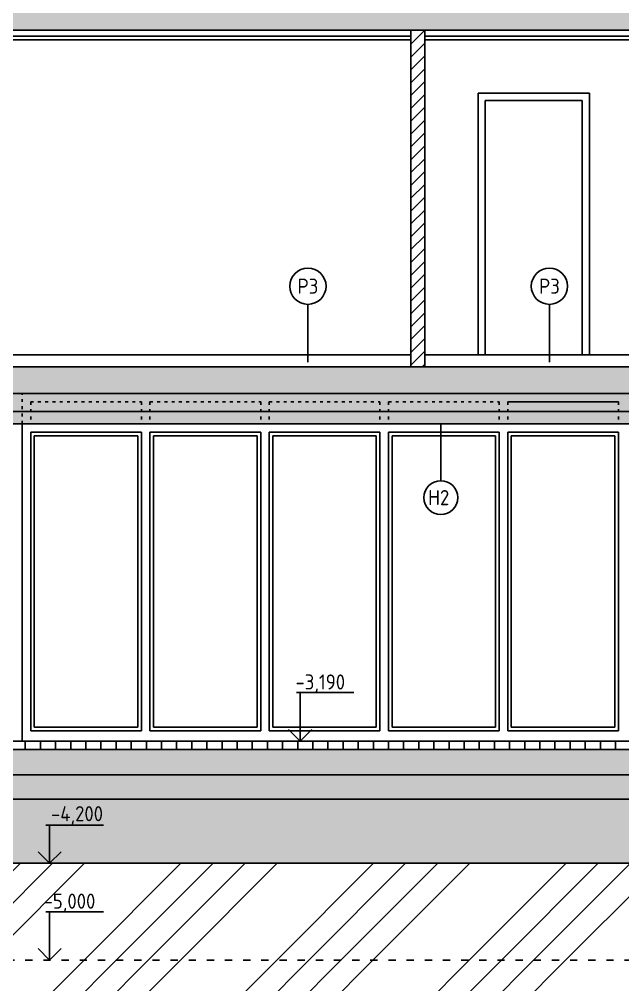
# Model space of a CAD drawing. Extents: x 3792242 to 5145247, y -1546315 to -1031918.
# Drawn here: x 3798514 to 3803498, y -1506963 to -1498990 of the extents above; entities that cross this region are included whole.
import ezdxf

# ---------------------------------------------------------------- set-up
doc = ezdxf.new("R2010")
doc.units = 0
doc.header["$MEASUREMENT"] = 0
doc.linetypes.add('ACAD_ISO03W100', pattern=[30, 12, -18])
doc.layers.get('0').update_dxf_attribs({"linetype": 'CONTINUOUS'})
for name, color, linetype in [('DVERE', 45, 'CONTINUOUS'), ('MÚRY', 1, 'CONTINUOUS'), ('OKNÁ', 143, 'CONTINUOUS'), ('TENKÁ', 7, 'CONTINUOUS'), ('ŠRAFY', 82, 'CONTINUOUS'), ('šrafy-múry', 8, 'CONTINUOUS')]:
    doc.layers.add(name, color=color, linetype=linetype)
doc.styles.add('STYLE1', font='isocp.shx')
pattern_1 = [(45, (-120860.31, 36883.5), (53.0330086, 194.4543648), [250, -50, 0, -50])]
pattern_2 = [(45, (42813.2, 0), (-795.49513, 795.49513), []), (45, (43078.4, 0), (-795.49513, 795.49513), []), (45, (43343.5, 0), (-795.49513, 795.49513), []), (45, (43608.7, 0), (-795.49513, 795.49513), [])]

msp = doc.modelspace()

# ---------------------------------------------------------------- hatches: boundary and pattern name
at = {"layer": 'ŠRAFY', "ltscale": 0.25}
h = msp.add_hatch(dxfattribs=at)
h.set_pattern_fill('ANSI31', color=256, scale=600, style=0)
h.set_pattern_definition([(45, (-469290.81, 4000), (-53.0330086, 53.0330086), [])])
h.paths.add_polyline_path([(3801862.693, -1501860.27), (3801862.693, -1501760.27), (3801862.693, -1499080.27), (3801747.693, -1499080.27), (3801747.693, -1501760.27), (3801747.693, -1501860.27)])
at = {"layer": 'ŠRAFY'}
h = msp.add_hatch(dxfattribs=at)
h.set_pattern_fill('HEX', color=256, scale=250)
h.set_pattern_definition([(0, (-602280.31, 10000), (0, 54.12658774), [31.25, -62.5]), (120, (-602280.31, 10000), (-46.875, -27.06329387), [31.25, -62.5]), (60, (-602249.06, 10000), (-46.875, 27.06329387), [31.25, -62.5])])
h.paths.add_polyline_path([(3796982.693, -1502240.27), (3796982.693, -1502680.27), (3797722.693, -1502680.27), (3797722.693, -1502330.27), (3807330.652, -1502330.27), (3807330.652, -1502080.27), (3797522.693, -1502080.27), (3797522.693, -1502580.27), (3797142.693, -1502580.27), (3797142.693, -1502080.27), (3795632.693, -1502080.27), (3795632.693, -1501910.27), (3795582.693, -1501910.27), (3795582.693, -1502240.27)])
h.paths.add_polyline_path([(3798077.193, -1502352.799), (3798077.193, -1502065.201), (3798327.193, -1502065.201), (3798327.193, -1502352.799)], flags=24)
at = {"layer": 'ŠRAFY', "ltscale": 0.25}
h = msp.add_hatch(dxfattribs=at)
h.set_pattern_fill('ANSI34', color=256, scale=1500)
h.set_pattern_definition(pattern_2)
h.paths.add_polyline_path([(3843812.693, -1506860.27), (3843812.693, -1506760.27), (3845012.693, -1506760.27), (3848402.693, -1506760.27), (3848402.693, -1505960.27), (3850427.693, -1505960.27), (3850427.693, -1506760.27), (3852627.693, -1506760.27), (3854353.693, -1506760.27), (3855292.693, -1506760.27), (3855292.693, -1506860.27), (3857092.693, -1506860.27), (3857092.693, -1506760.27), (3857092.693, -1505960.27), (3858312.693, -1504740.27), (3858549.193, -1504740.27), (3858549.193, -1508064.5), (3793829.193, -1508064.5), (3793829.193, -1505380.278), (3795307.693, -1505371.058), (3795307.693, -1505550.27), (3795607.693, -1505550.27), (3795607.693, -1505300.27), (3795682.693, -1505300.27), (3796342.693, -1505960.27), (3796342.693, -1506760.27), (3798763.693, -1506760.27), (3808758.193, -1506760.27), (3809872.693, -1506760.27), (3811372.693, -1506760.27), (3811372.693, -1505960.27), (3842012.693, -1505960.27), (3842012.693, -1506760.27), (3842012.693, -1506860.27)])
h = msp.add_hatch(dxfattribs=at)
h.set_pattern_fill('AR-SAND', color=256, scale=50)
h.set_pattern_definition([(37.5, (42813.19, 0), (-3.1496679, 96.3411885), [0, -76, 0, -85, 0, -81.25]), (7.5, (42813.19, 0), (88.4888353, 141.1073033), [0, -41, 0, -68.5, 0, -26.25]), (327.5, (42751.69, 0), (155.7070931, 0.2829527), [0, -25, 0, -90, 0, -117.5]), (317.5, (42751.69, 0), (150.3063302, 43.8837782), [0, -12.5, 0, -59, 0, -67.5])])
h.paths.add_polyline_path([(3796982.693, -1505020.27), (3795482.693, -1505020.27), (3795482.693, -1505025.27), (3795607.693, -1505150.27), (3795607.693, -1505300.27), (3797142.693, -1505300.27), (3797142.693, -1505230.27), (3807257.152, -1505230.27), (3807257.152, -1505020.27), (3798292.693, -1505020.27)])
h.paths.add_polyline_path([(3797777.193, -1505234.07), (3797777.193, -1504946.471), (3798027.193, -1504946.471), (3798027.193, -1505234.07)], flags=9)
h.paths.add_polyline_path([(3797674.693, -1505423.319), (3797674.693, -1505135.721), (3797924.693, -1505135.721), (3797924.693, -1505423.319)], flags=9)
h = msp.add_hatch(dxfattribs=at)
h.set_pattern_fill('ANSI31', color=256, scale=1000, angle=45)
h.set_pattern_definition([(90, (42813.19, 0), (-125, 8e-15), [])])
h.paths.add_polyline_path([(3807257.152, -1505020.27), (3807257.152, -1504950.27), (3806219.652, -1504950.27), (3800833.652, -1504950.27), (3798537.693, -1504950.27), (3798467.693, -1504950.27), (3796982.693, -1504950.27), (3795482.693, -1504950.27), (3795482.693, -1505020.27), (3796982.693, -1505020.27), (3798292.693, -1505020.27)])
h.paths.add_polyline_path([(3797777.193, -1505234.07), (3797777.193, -1504946.471), (3798027.193, -1504946.471), (3798027.193, -1505234.07)], flags=9)
h = msp.add_hatch(dxfattribs=at)
h.set_pattern_fill('AR-CONC', color=256, scale=50)
h.set_pattern_definition([(50, (-12142579.75, 625210.72), (358.6300913, -31.3760675), [37.5, -412.5]), (355, (-12142579.75, 625210.72), (-69.375667, 376.096067), [30, -330]), (100.4514445, (-12142549.87, 625208.1), (289.254423, 344.7199955), [31.870096, -350.571056]), (46.1842, (-12142579.75, 625310.72), (533.620665, -82.75964), [56.25, -618.75]), (96.6356355, (-12142535.3, 625303.83), (467.330973, 487.0593), [47.805171, -525.85688]), (351.184164, (-12142579.75, 625310.7), (467.330973, 487.0593), [45, -495]), (21, (-12142529.75, 625285.72), (298.453526, -201.3094453), [37.5, -412.5]), (326, (-12142529.75, 625285.72), (121.657666, 362.5750225), [30, -330]), (71.4514447, (-12142504.9, 625268.95), (420.111188, 161.2655764), [31.870095, -350.571056]), (37.5, (-12142579.75, 625210.72), (6.0799277, 166.4469269), [0, -326, 0, -335, 0, -331.25]), (7.5, (-12142579.75, 625210.72), (131.5347687, 197.205856), [0, -191, 0, -318.5, 0, -126.25]), (327.5, (-12142691.25, 625210.72), (266.9112181, -11.2774359), [0, -125, 0, -390, 0, -517.5]), (317.5, (-12142741.25, 625210.72), (291.5930847, 50.052491), [0, -162.5, 0, -259, 0, -367.5])])
h.paths.add_polyline_path([(3810422.693, -1505430.27), (3797542.693, -1505430.27), (3797542.693, -1505960.27), (3810422.693, -1505960.27)])
h.paths.add_polyline_path([(3809061.193, -1505839.07), (3809061.193, -1505551.471), (3809311.193, -1505551.471), (3809311.193, -1505839.07)], flags=24)
h.paths.add_polyline_path([(3808308.035, -1505462.895), (3808826.884, -1505462.895), (3808826.884, -1505662.944), (3808308.035, -1505662.944)], flags=24)
h.paths.add_polyline_path([(3804194.458, -1505648.894), (3804700.807, -1505648.894), (3804700.807, -1505848.944), (3804194.458, -1505848.944)], flags=24)
h.paths.add_polyline_path([(3797777.193, -1505839.07), (3797777.193, -1505551.471), (3798027.193, -1505551.471), (3798027.193, -1505839.07)], flags=24)
h.paths.add_polyline_path([(3798763.035, -1505462.895), (3799281.884, -1505462.895), (3799281.884, -1505662.944), (3798763.035, -1505662.944)], flags=24)
h = msp.add_hatch(dxfattribs=at)
h.set_pattern_fill('ANSI34', color=256, scale=1500)
h.set_pattern_definition(pattern_2)
h.paths.add_polyline_path([(3809872.693, -1506760.27), (3809872.693, -1505960.27), (3797542.693, -1505960.27), (3797142.693, -1505960.27), (3796342.693, -1505960.27), (3796342.693, -1506760.27)])
h.paths.add_polyline_path([(3809061.193, -1506504.07), (3809061.193, -1506216.471), (3809311.193, -1506216.471), (3809311.193, -1506504.07)], flags=24)
h.paths.add_polyline_path([(3808309.582, -1506185.2), (3808815.93, -1506185.2), (3808815.93, -1506385.249), (3808309.582, -1506385.249)], flags=24)
h.paths.add_polyline_path([(3797777.193, -1506504.07), (3797777.193, -1506216.471), (3798027.193, -1506216.471), (3798027.193, -1506504.07)], flags=24)
h.paths.add_polyline_path([(3798702.082, -1506185.2), (3799208.43, -1506185.2), (3799208.43, -1506385.249), (3798702.082, -1506385.249)], flags=24)
at = {"layer": 'šrafy-múry'}
h = msp.add_hatch(dxfattribs=at)
h.set_pattern_fill('ANSI36', color=253, scale=800, angle=180)
h.set_pattern_definition([(45, (-120860.31, 36883.5), (53.0330086, 194.4543648), [250, -50, 0, -50])])
h.paths.add_polyline_path([(3795652.693, -1498910.27), (3795632.693, -1498910.27), (3795632.693, -1499080.27), (3796982.693, -1499080.27), (3797142.693, -1499080.27), (3797222.693, -1499080.27), (3797222.693, -1499330.27), (3797522.693, -1499330.27), (3797522.693, -1499080.27), (3802757.693, -1499080.27), (3802897.693, -1499080.27), (3805447.693, -1499080.27), (3805562.693, -1499080.27), (3810442.693, -1499080.27), (3810442.693, -1499330.27), (3810782.693, -1499330.27), (3810782.693, -1498860.27), (3810442.693, -1498860.27), (3805562.693, -1498860.27), (3805447.693, -1498860.27), (3802897.693, -1498860.27), (3802757.693, -1498860.27), (3797222.693, -1498860.27), (3797222.693, -1498910.27), (3797212.693, -1498910.27), (3797142.693, -1498910.27), (3795702.693, -1498910.27)])
h = msp.add_hatch(dxfattribs=at)
h.set_pattern_fill('ANSI36', color=253, scale=800, angle=180)
h.set_pattern_definition(pattern_1)
h.paths.add_polyline_path([(3810782.693, -1501860.27), (3797222.693, -1501860.27), (3797222.693, -1501910.27), (3795632.693, -1501910.27), (3795632.693, -1502080.27), (3797142.693, -1502080.27), (3797142.693, -1502580.27), (3797522.693, -1502580.27), (3797522.693, -1502080.27), (3810782.693, -1502080.27)])
h.paths.add_polyline_path([(3797674.693, -1502063.319), (3797674.693, -1501775.721), (3797924.693, -1501775.721), (3797924.693, -1502063.319)], flags=9)
h.paths.add_polyline_path([(3798119.693, -1502064.07), (3798119.693, -1501776.471), (3798369.693, -1501776.471), (3798369.693, -1502064.07)], flags=9)
h.paths.add_polyline_path([(3798077.193, -1502352.799), (3798077.193, -1502065.201), (3798327.193, -1502065.201), (3798327.193, -1502352.799)], flags=9)
h.paths.add_polyline_path([(3809627.693, -1502063.319), (3809627.693, -1501775.721), (3809877.693, -1501775.721), (3809877.693, -1502063.319)], flags=9)
h.paths.add_polyline_path([(3809415.193, -1502064.07), (3809415.193, -1501776.471), (3809665.193, -1501776.471), (3809665.193, -1502064.07)], flags=9)
h = msp.add_hatch(dxfattribs=at)
h.set_pattern_fill('ANSI36', color=253, scale=800, angle=180)
h.set_pattern_definition(pattern_1)
h.paths.add_polyline_path([(3810822.693, -1505230.27), (3797142.693, -1505230.27), (3797142.693, -1505430.27), (3810822.693, -1505430.27)])

# ---------------------------------------------------------------- linework, layer by layer
at = {"color": 253}
msp.add_line((3810422.693, -1505960.27), (3797542.693, -1505960.27), dxfattribs=at)
at = {"layer": 'DVERE'}
for p, q in [((3802302.693, -1501760.27), (3802302.693, -1499600.27)), ((3802302.693, -1499600.27), (3803222.693, -1499600.27)), ((3803222.693, -1501760.27), (3803222.693, -1499600.27)), ((3802362.693, -1501760.27), (3802362.693, -1499660.27)), ((3802362.693, -1499660.27), (3803162.693, -1499660.27)), ((3803162.693, -1499660.27), (3803162.693, -1501760.27))]:
    msp.add_line(p, q, dxfattribs=at)
at = {"layer": 'MÚRY'}
for p, q in [((3797522.693, -1499080.27), (3801747.693, -1499080.27)), ((3801747.693, -1499080.27), (3801747.693, -1501760.27)), ((3801862.693, -1499080.27), (3803962.693, -1499080.27)), ((3801862.693, -1499080.27), (3801862.693, -1501760.27)), ((3797142.693, -1501760.27), (3801747.693, -1501760.27)), ((3801862.693, -1501760.27), (3803962.693, -1501760.27)), ((3797722.693, -1502330.27), (3810242.693, -1502330.27)), ((3796982.693, -1504950.27), (3810982.693, -1504950.27))]:
    msp.add_line(p, q, dxfattribs=at)
at = {"layer": 'OKNÁ', "ltscale": 0.25}
for p, q in [((3800897.693, -1501821.838), (3800897.693, -1501344.162)), ((3802892.693, -1501821.838), (3802892.693, -1501344.162)), ((3801995.693, -1502330.27), (3801995.693, -1502800.379))]:
    msp.add_line(p, q, dxfattribs=at)
at = {"layer": 'OKNÁ'}
for p, q in [((3798637.693, -1502430.27), (3798637.693, -1504835.27)), ((3798637.693, -1502430.27), (3799492.693, -1502430.27)), ((3799492.693, -1502430.27), (3799492.693, -1504835.27)), ((3799622.693, -1502430.27), (3799622.693, -1504835.27)), ((3799622.693, -1502430.27), (3800477.693, -1502430.27)), ((3800477.693, -1502430.27), (3800477.693, -1504835.27)), ((3800607.693, -1502430.27), (3800607.693, -1504835.27)), ((3800607.693, -1502430.27), (3801462.693, -1502430.27)), ((3801462.693, -1502430.27), (3801462.693, -1504835.27)), ((3801592.693, -1502430.27), (3801592.693, -1504835.27)), ((3801592.693, -1502430.27), (3802447.693, -1502430.27)), ((3802447.693, -1502430.27), (3802447.693, -1504835.27)), ((3802577.693, -1502430.27), (3802577.693, -1504835.27)), ((3802577.693, -1502430.27), (3803432.693, -1502430.27)), ((3803432.693, -1502430.27), (3803432.693, -1504835.27)), ((3798637.693, -1504835.27), (3799492.693, -1504835.27)), ((3799622.693, -1504835.27), (3800477.693, -1504835.27)), ((3800607.693, -1504835.27), (3801462.693, -1504835.27)), ((3801592.693, -1504835.27), (3802447.693, -1504835.27)), ((3802577.693, -1504835.27), (3803432.693, -1504835.27))]:
    msp.add_line(p, q, dxfattribs=at)
at = {"layer": 'OKNÁ', "ltscale": 0.25}
for centre, radius in [((3800897.693, -1501194.162), 150), ((3802892.693, -1501194.162), 150), ((3801995.693, -1502940.379), 140)]:
    msp.add_circle(centre, radius, dxfattribs=at)
at = {"layer": 'TENKÁ'}
for p, q in [((3801747.693, -1499080.27), (3801862.693, -1499080.27)), ((3797522.693, -1499130.27), (3801747.693, -1499130.27)), ((3797522.693, -1499160.27), (3801747.693, -1499160.27)), ((3801862.693, -1499130.27), (3803962.693, -1499130.27)), ((3801862.693, -1499160.27), (3803962.693, -1499160.27)), ((3801747.693, -1501760.27), (3801747.693, -1501860.27)), ((3801862.693, -1501760.27), (3801862.693, -1501860.27)), ((3797222.693, -1501860.27), (3810822.693, -1501860.27)), ((3797522.693, -1502080.27), (3810782.693, -1502080.27)), ((3802547.693, -1502150.27), (3803462.693, -1502150.27)), ((3797142.693, -1502230.27), (3810822.693, -1502230.27)), ((3798537.693, -1502330.27), (3798537.693, -1504950.27)), ((3798607.693, -1502400.27), (3798607.693, -1504865.27)), ((3798607.693, -1502400.27), (3799522.693, -1502400.27)), ((3799522.693, -1502400.27), (3799522.693, -1504865.27)), ((3799592.693, -1502400.27), (3799592.693, -1504865.27)), ((3799592.693, -1502400.27), (3800507.693, -1502400.27)), ((3800507.693, -1502400.27), (3800507.693, -1504865.27)), ((3800577.693, -1502400.27), (3800577.693, -1504865.27)), ((3800577.693, -1502400.27), (3801492.693, -1502400.27)), ((3801492.693, -1502400.27), (3801492.693, -1504865.27)), ((3801562.693, -1502400.27), (3801562.693, -1504865.27)), ((3801562.693, -1502400.27), (3802477.693, -1502400.27)), ((3802477.693, -1502400.27), (3802477.693, -1504865.27)), ((3802547.693, -1502400.27), (3802547.693, -1504865.27)), ((3802547.693, -1502400.27), (3803462.693, -1502400.27)), ((3803462.693, -1502400.27), (3803462.693, -1504865.27)), ((3798607.693, -1504865.27), (3799522.693, -1504865.27)), ((3799592.693, -1504865.27), (3800507.693, -1504865.27)), ((3800577.693, -1504865.27), (3801492.693, -1504865.27)), ((3801562.693, -1504865.27), (3802477.693, -1504865.27)), ((3802547.693, -1504865.27), (3803462.693, -1504865.27)), ((3796982.693, -1505020.27), (3810980.052, -1505020.27)), ((3797142.693, -1505230.27), (3810822.693, -1505230.27)), ((3797142.693, -1505230.27), (3810822.693, -1505230.27)), ((3797142.693, -1505430.27), (3810822.693, -1505430.27)), ((3797142.693, -1505430.27), (3810822.693, -1505430.27))]:
    msp.add_line(p, q, dxfattribs=at)
at = {"layer": 'TENKÁ', "linetype": 'ACAD_ISO03W100', "ltscale": 2}
for p, q in [((3798537.693, -1502330.27), (3798537.693, -1502080.27)), ((3798607.693, -1502150.27), (3799522.693, -1502150.27)), ((3798607.693, -1502150.27), (3798607.693, -1502330.27)), ((3799522.693, -1502150.27), (3799522.693, -1502330.27)), ((3799592.693, -1502150.27), (3800507.693, -1502150.27)), ((3799592.693, -1502150.27), (3799592.693, -1502330.27)), ((3800507.693, -1502150.27), (3800507.693, -1502330.27)), ((3800577.693, -1502150.27), (3801492.693, -1502150.27)), ((3800577.693, -1502150.27), (3800577.693, -1502330.27)), ((3801492.693, -1502150.27), (3801492.693, -1502330.27)), ((3801562.693, -1502150.27), (3802477.693, -1502150.27)), ((3801562.693, -1502150.27), (3801562.693, -1502330.27)), ((3802477.693, -1502150.27), (3802477.693, -1502330.27)), ((3802547.693, -1502150.27), (3802547.693, -1502330.27)), ((3803462.693, -1502150.27), (3803462.693, -1502330.27))]:
    msp.add_line(p, q, dxfattribs=at)
at = {"layer": 'TENKÁ', "linetype": 'ByBlock', "ltscale": 0.25}
for p, q in [((3801277.957, -1504550.27), (3800804.059, -1504550.27)), ((3800833.652, -1504550.27), (3800833.652, -1504950.27)), ((3800833.652, -1504950.27), (3800738.193, -1504854.811)), ((3800833.652, -1504950.27), (3800929.112, -1504854.811)), ((3799207.998, -1505644.27), (3798734.099, -1505644.27)), ((3798763.693, -1505644.27), (3798763.693, -1505960.271)), ((3798763.693, -1505960.27), (3798668.233, -1505864.811)), ((3798763.693, -1505960.271), (3798859.152, -1505864.811)), ((3799207.998, -1506360.27), (3798734.099, -1506360.27)), ((3798763.693, -1506360.27), (3798763.693, -1506760.27)), ((3798763.693, -1506760.27), (3798668.233, -1506664.811)), ((3798763.693, -1506760.27), (3798859.152, -1506664.811))]:
    msp.add_line(p, q, dxfattribs=at)
at = {"layer": 'TENKÁ', "linetype": 'ACAD_ISO03W100', "ltscale": 5}
msp.add_line((3811372.693, -1506760.27), (3796342.693, -1506760.27), dxfattribs=at)

# ---------------------------------------------------------------- texts
at = {"layer": 'TENKÁ', "ltscale": 0.25, "style": 'STYLE1'}
for s, p in [('P3', (3800811.888, -1501256.34)), ('P3', (3802806.888, -1501256.34)), ('H2', (3801891.388, -1503002.557)), ('-3,190', (3800794.995, -1504524.944)), ('-4,200', (3798775.535, -1505612.944)), ('-5,000', (3798714.582, -1506335.249))]:
    msp.add_text(s, height=125, dxfattribs=at).set_placement(p)

doc.saveas('drawing.dxf')
